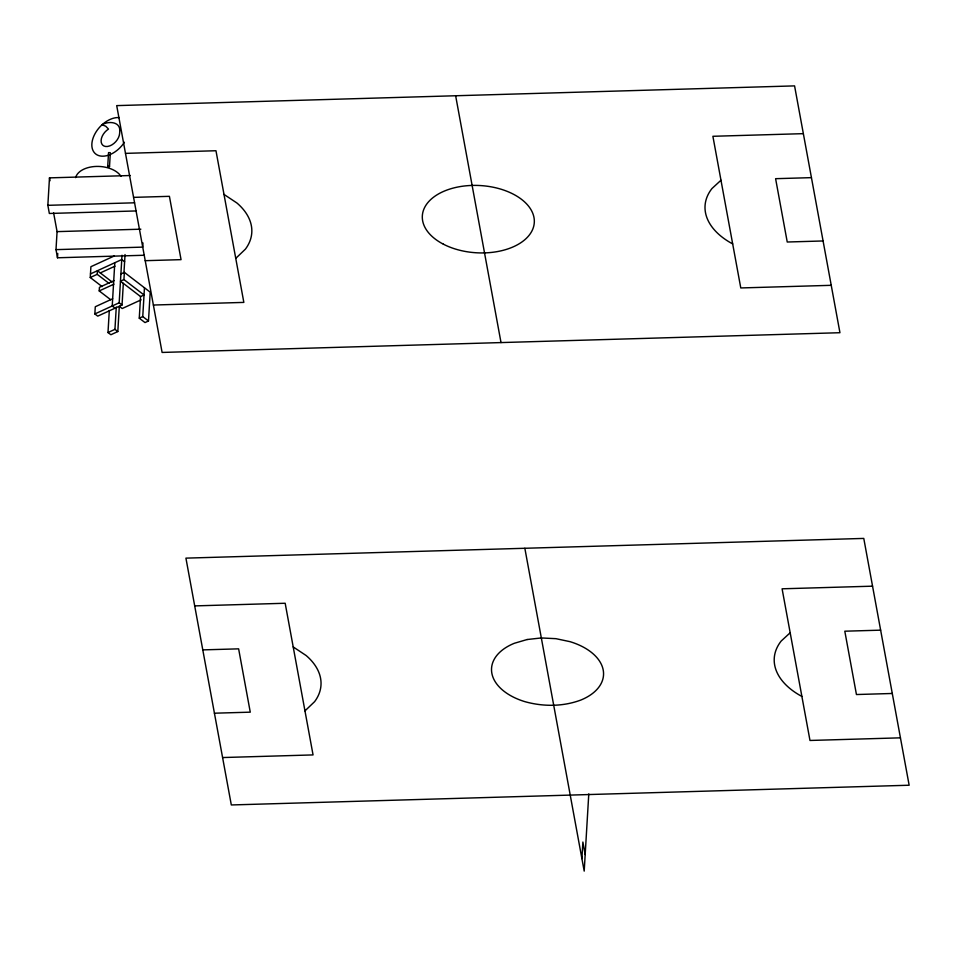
<?xml version="1.0" encoding="UTF-8"?>
<svg xmlns="http://www.w3.org/2000/svg" width="957" height="957" viewBox="0 0 957 957"><rect width="100%" height="100%" fill="white"/><g stroke="black" fill="none" stroke-linecap="round" stroke-linejoin="round"><path stroke-width="1.44" d="M110.33 152.689L108.548 152.606L107.722 166.434L108.488 166.937L109.517 166.518L110.246 154.209M109.517 166.518L107.734 166.291M136.073 210.947L49.345 213.471L47.85 205.324L49.477 177.87L130.331 175.526M144.22 255.256L57.492 257.78L55.996 249.633L57.073 231.63L53.604 212.813M57.492 257.78L57.755 253.449M102.076 286.574L90.257 277.518L90.903 266.704L114.35 255.938M123.333 283.368L122.053 304.984L97.722 316.145L94.851 313.944L95.281 306.742L112.651 298.763M109.026 283.38L97.207 274.324L97.423 270.723L112.113 281.98M110.701 299.732L99.217 290.928L99.432 287.327L114.134 280.58M141.11 299.852L122.185 308.537L119.314 306.336L117.819 331.553L110.868 334.735L107.997 332.546L109.301 310.523M114.792 262.744L112.232 305.965L115.103 308.166M117.819 331.553L114.948 329.352L116.264 307.101M122.053 304.984L119.182 302.783L122.006 255.232M123.931 273.283L125.044 254.55M124.362 272.362L150.201 292.172L148.491 320.99L145.009 322.581L139.267 318.179L140.559 296.562L144.029 294.971L123.943 279.576L124.362 272.362L120.893 273.965M142.976 242.958L142.725 247.121L55.996 249.633M148.491 320.99L142.749 316.588L144.459 287.77M581.904 858.62L582.885 842.04L585.182 854.529M588.782 793.903L584.201 871.109L524.843 548.277M235.757 258.378L245.411 249.131A76.692 46.044 3.4 0 0 236.929 203.004L223.998 194.415M304.96 710.895L314.614 701.648A76.692 46.044 3.4 0 0 306.132 655.521L293.201 646.932M720.98 180.239L711.948 188.553A76.512 45.936 3.4 0 0 732.679 243.915M790.183 632.756L781.151 641.07A76.512 45.936 3.4 0 0 801.894 696.445M90.472 273.917L121.742 259.55L124.613 261.751M90.257 277.518L97.207 274.324M100.294 272.924L114.996 266.178M99.217 290.928L113.919 284.181M123.943 279.576L120.462 281.167L140.559 296.562M94.851 313.944L119.182 302.783M107.997 332.546L114.948 329.352M139.267 318.179L142.749 316.588M125.487 153.371L215.971 150.739L243.844 302.4L153.395 305.032M803.342 133.657L712.893 136.289L740.778 287.949L831.226 285.318M133.573 197.369L169.413 196.329L181.052 259.646L145.225 260.687L116.706 105.617L794.573 85.891L839.947 332.713L162.104 352.439L145.225 260.687M811.44 177.643L775.601 178.684L787.24 242.013L823.08 240.961M47.85 205.324L134.578 202.8M57.073 231.63L140.858 229.19M194.702 605.901L285.174 603.257L313.059 754.917L222.61 757.549M872.557 586.174L782.096 588.806L809.981 740.467L900.441 737.835M202.788 649.887L238.628 648.846L250.267 712.164L214.428 713.204L185.921 558.134L863.776 538.42L909.15 785.23L231.319 804.957L214.428 713.204M880.643 630.161L844.804 631.201L856.443 694.531L892.283 693.478M455.64 95.76L501.013 342.57M49.477 177.87L50.015 180.789M75.639 177.631A23.65 14.199 3.4 0 1 96.37 166.422A23.65 14.199 3.4 0 1 120.977 176.315M124.41 142.258A22.561 14.451 -47.8 0 1 109.301 154.878M108.105 155.297A22.561 14.451 -47.8 0 1 92.709 139.208A22.561 14.451 -47.8 0 1 119.17 117.579M119.804 130.475L119.637 133.358A11.281 7.225 -47.8 0 1 109.84 145.871L107.459 146.481A11.281 7.225 -47.8 0 1 101.119 140.38A11.281 7.225 -47.8 0 1 108.5 129.075L105.713 126.192L102.052 124.793C107.89 121.072 119.888 121.288 119.804 130.475M527.14 639.527L514.328 643.283A56.068 33.662 3.4 0 0 525.07 701.708C543.265 706.745 562.943 706.709 580.732 700.093A56.068 33.662 3.4 0 0 569.989 641.657L555.945 638.678L541.327 637.948L527.14 639.527M443.354 244.167A56.068 33.662 3.4 0 0 533.695 226.331A56.068 33.662 3.4 0 0 457.925 186.998A56.068 33.662 3.4 0 0 443.354 244.167"/></g></svg>
